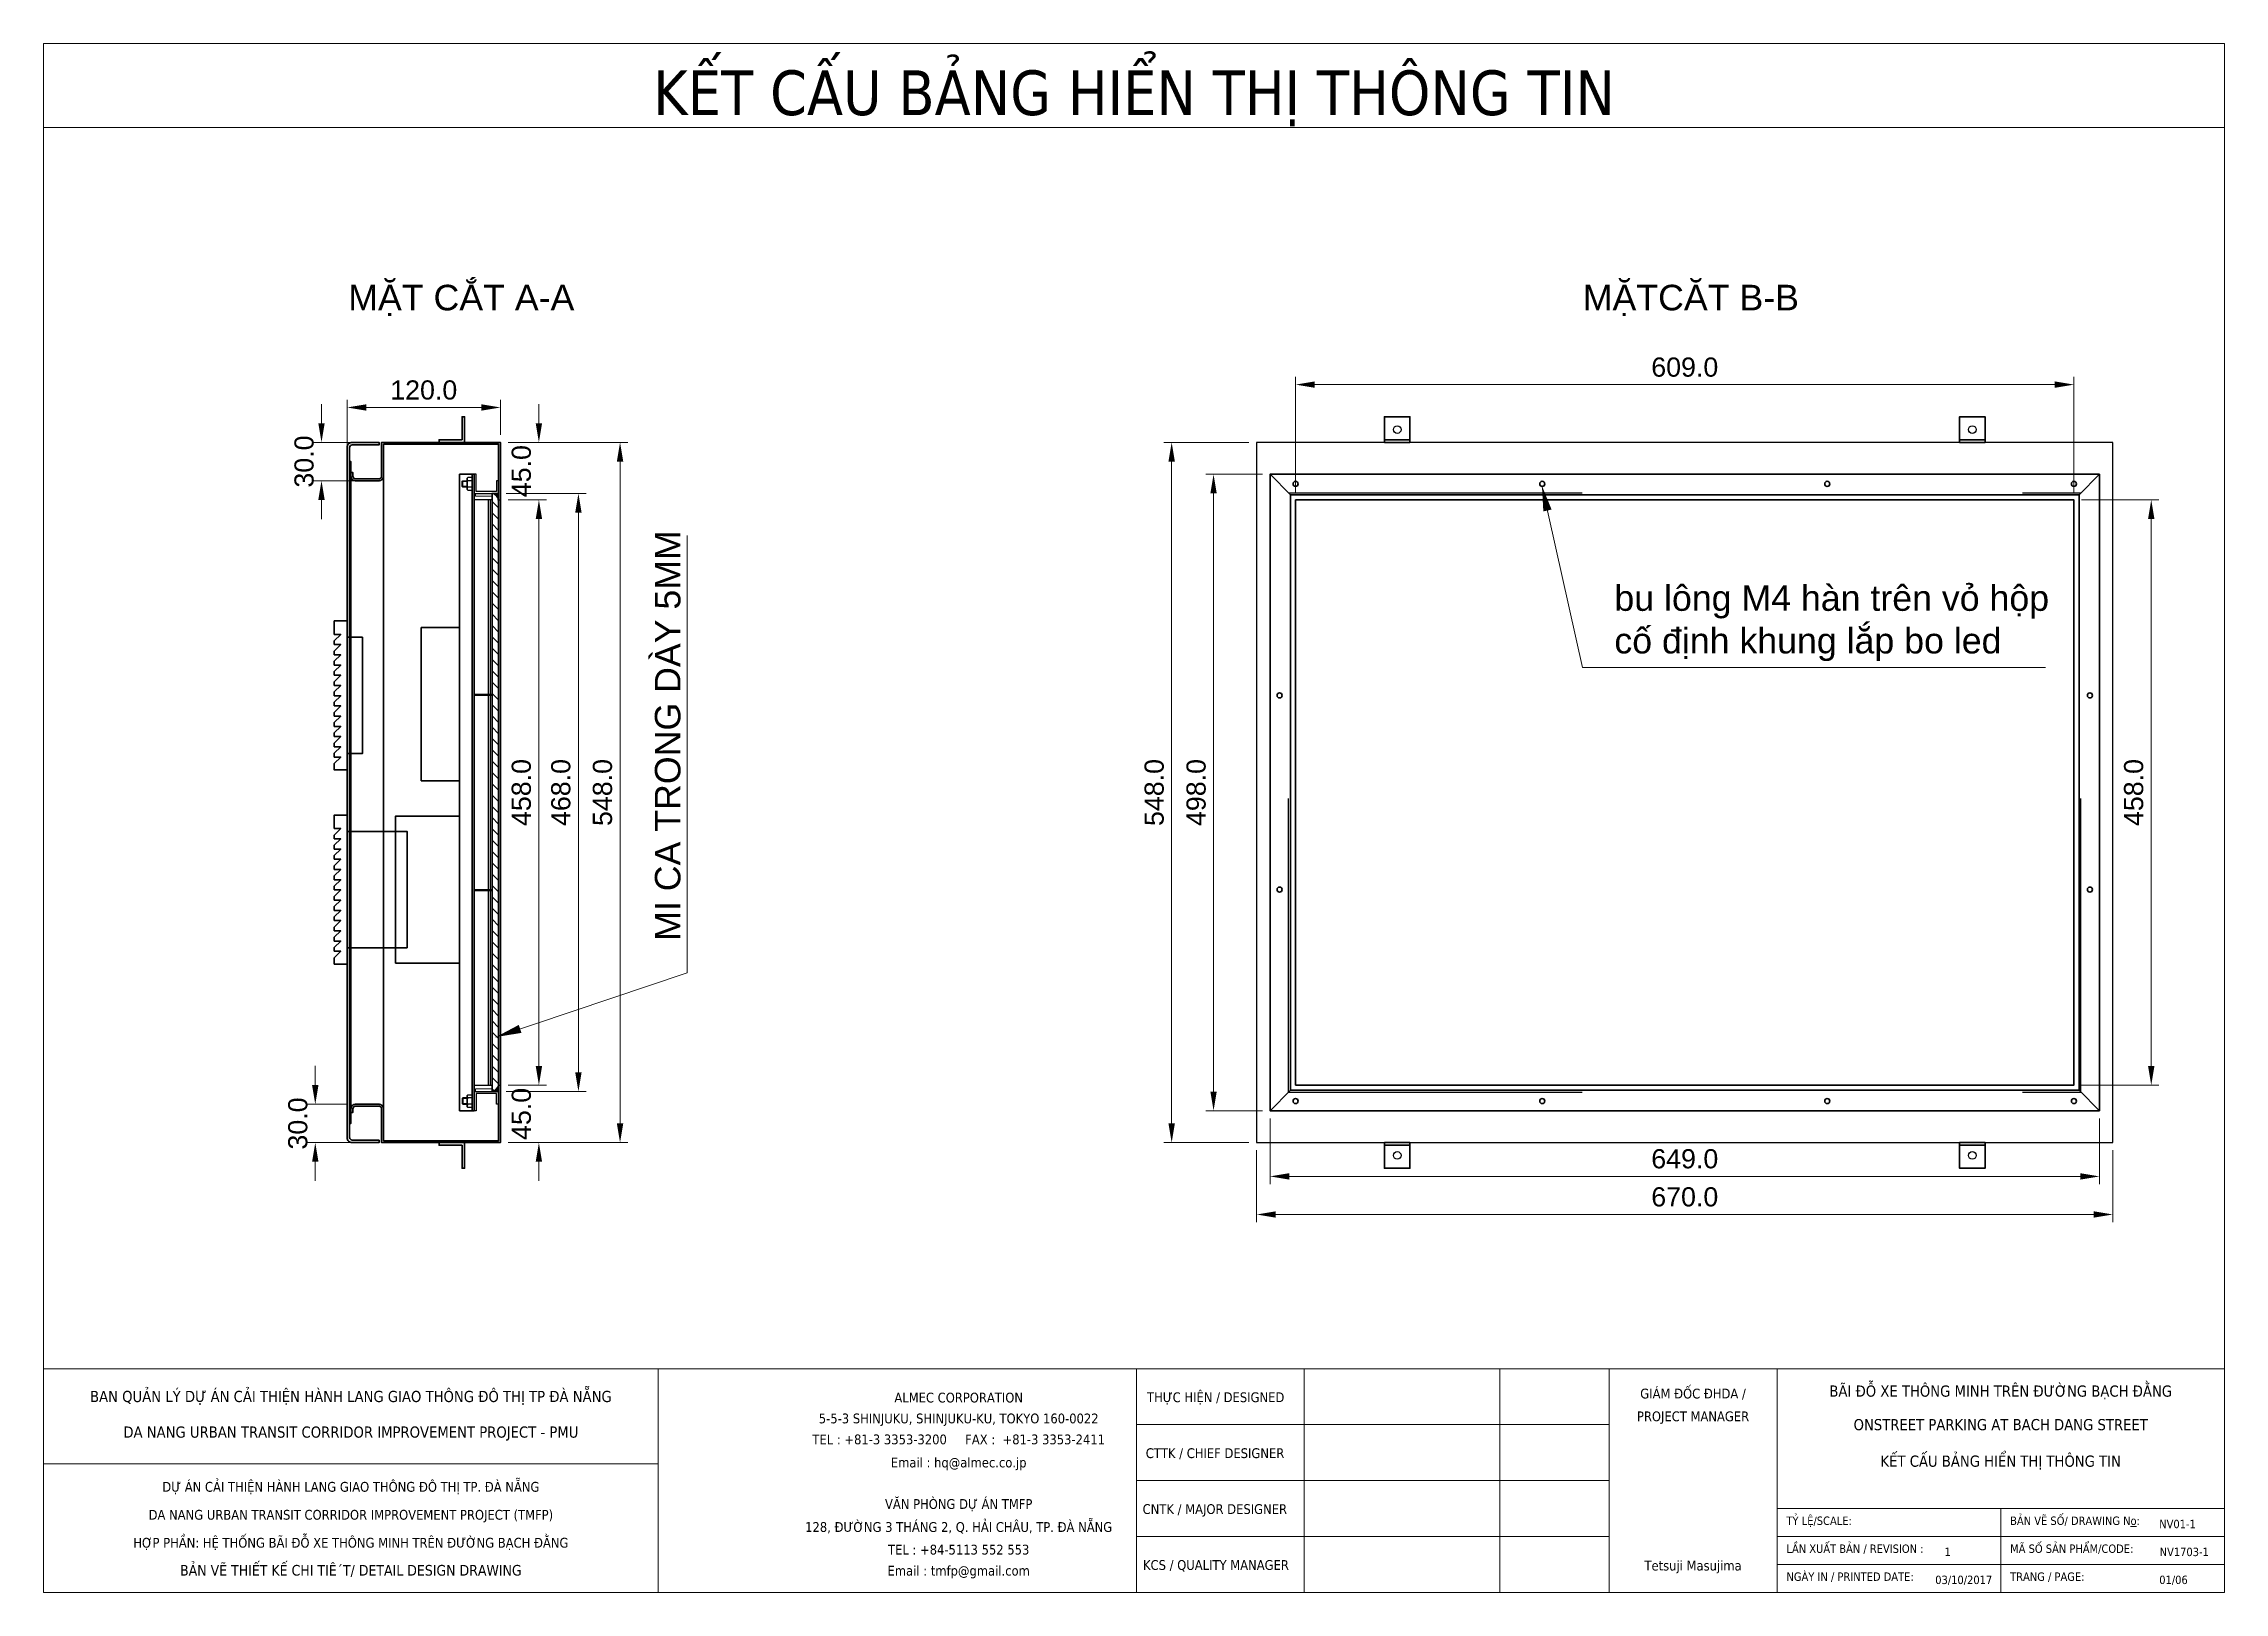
# Paper-space layout 'Mat cat' of a CAD drawing. Header units: inches, sheet in millimetres. Extents: x 509 to 899, y 50 to 327.
# The model-space entities are those that its viewports show. They can reach past a viewport. Long polylines and large blocks are cut down to what shows.
import ezdxf
from ezdxf.enums import TextEntityAlignment as Align

# ---------------------------------------------------------------- set-up
doc = ezdxf.new("R2010")
doc.units = ezdxf.units.IN
doc.header["$MEASUREMENT"] = 0
doc.header["$PDMODE"] = 35
doc.header["$PDSIZE"] = -3
doc.linetypes.add('ACAD_ISO03W100', pattern=[30, 12, -18])
doc.linetypes.add('HIDDEN', pattern=[0.375, 0.25, -0.125])
for name, color, linetype in [('0 @ 1', 7, 'Continuous'), ('C-Pro-Netdut', 5, 'HIDDEN'), ('cutout', 2, 'Continuous'), ('LED', 1, 'Continuous')]:
    doc.layers.add(name, color=color, linetype=linetype)
for name, color, linetype, lineweight in [('khung ten', 7, 'Continuous', 15), ('khung ten @ 1', 7, 'Continuous', 15), ('Nep V', 1, 'Continuous', 35), ('tbi', 7, 'Continuous', 20), ('Thanh chiu luc', 5, 'Continuous', 25)]:
    doc.layers.add(name, color=color, linetype=linetype, lineweight=lineweight)
doc.styles.add('Annotative', font='tahoma.ttf')
doc.styles.add('ARIAL', font='arial.ttf', dxfattribs={"height": 10})
doc.styles.add('Arial1', font='arial.ttf', dxfattribs={"height": 6})
doc.styles.add('Arial3', font='arial.ttf', dxfattribs={"height": 15})
doc.dimstyles.new('bom', dxfattribs={"dimtxt": 10, "dimasz": 8, "dimexe": 5, "dimexo": 5, "dimgap": 5, "dimtad": 1, "dimdec": 1, "dimzin": 0, "dimdsep": 46, "dimtxsty": 'ARIAL', "dimcen": 0.09, "dimclrd": 8, "dimclre": 9, "dimclrt": 5, "dimadec": 0, "dimazin": 0, "dimtfac": 1, "dimtdec": 1, "dimtix": 1, "dimtofl": 0, "dimtmove": 0, "dimatfit": 3, "dimfxl": 1, "dimtolj": 1, "dimtzin": 0, "dimlwd": 0, "dimlwe": 0, "dimarcsym": 0})
doc.dimstyles.new('Copy(5) of bom TL3-1', dxfattribs={"dimtxt": 15, "dimasz": 15, "dimexe": 6, "dimexo": 6, "dimgap": 6, "dimtad": 1, "dimdec": 1, "dimlfac": 0.333333, "dimzin": 0, "dimdsep": 46, "dimtxsty": 'Arial3', "dimcen": 0.09, "dimclrd": 8, "dimclre": 9, "dimclrt": 5, "dimadec": 0, "dimazin": 0, "dimtfac": 1, "dimtdec": 1, "dimtix": 1, "dimtofl": 0, "dimtmove": 0, "dimatfit": 3, "dimfxl": 1, "dimtolj": 1, "dimtzin": 0, "dimlwd": 0, "dimlwe": 0, "dimarcsym": 0})

# ---------------------------------------------------------------- blocks, each defined once
blk = doc.blocks.new('KHUNG A3')
blk.add_lwpolyline([(0, 0), (0, 277), (390, 277), (390, 0)], close=True)
at = {"layer": 'khung ten'}
for p, q in [((0, 40), (390, 40)), ((109.9, 40), (109.9, 0)), ((195.44, 40), (195.44, 0)), ((225.44, 40), (225.44, 0)), ((260.45, 40), (260.45, 0)), ((279.96, 40), (279.96, 0)), ((310, 40), (310, 0)), ((195.44, 30), (279.96, 30)), ((109.9, 23), (0, 23)), ((195.44, 20), (279.96, 20)), ((310, 15), (390, 15)), ((350, 15), (350, 0)), ((195.44, 10), (279.96, 10)), ((310, 10), (390, 10)), ((310, 5), (390, 5))]:
    blk.add_line(p, q, dxfattribs=at)
at = {"style": 'Annotative'}
for tag, height, p in [('TRUONGDOAN_ENG', 1.75, (294.98, 30.61)), ('QL_DU_AN', 2, (54.95, 27.67)), ('TEL_FAX', 1.75, (163.64, 26.48)), ('VAN_PHONGDA', 1.75, (163.64, 14.94))]:
    blk.add_attdef(tag, text='', height=height, dxfattribs=at).set_placement(p, align=Align.CENTER)
at = {"layer": 'khung ten', "attachment_point": 1, "style": 'Annotative'}
for s, insert, char_height, width in [('\\pi1.8962;THỰC HIỆN / DESIGNED', (195.44, 35.77), 1.75, 30), ('\\pi1.6681;CTTK / CHIEF DESIGNER', (195.44, 25.77), 1.75, 30), ('\\pi1.1064;CNTK / MAJOR DESIGNER ', (195.44, 15.77), 1.75, 30), ('{\\H0.75x;   TỶ LỆ/SCALE:  }', (310, 13.56), 2, 40), ('{\\H0.75x;   BẢN VẼ SỐ/ DRAWING N\\Lo\\l: }', (350, 13.56), 2, 40), ('{\\H0.75x;   LẦN XUẤT BẢN / REVISION : } ', (310, 8.56), 2, 40), ('{\\H0.75x;   MÃ SỐ SẢN PHẨM/CODE:} ', (350, 8.56), 2, 40), ('\\pi1.1745;KCS / QUALITY MANAGER ', (195.44, 5.77), 1.75, 30), ('{\\H0.75x;   NGÀY IN / PRINTED DATE:   }  ', (310, 3.56), 2, 40), ('{\\H0.75x;   TRANG / PAGE:   }  ', (350, 3.56), 2, 40)]:
    blk.add_mtext(s, dxfattribs=dict(at, insert=insert, char_height=char_height, width=width))
at = {"layer": 'khung ten', "style": 'Annotative'}
for tag, height, p in [('TIEUDE_VIET', 8, (195, 264.21)), ('TIEUDE_ENG', 8, (195, 250.46)), ('CHU_DAU_TU', 2, (54.95, 34.04)), ('CONGTY', 1.75, (163.64, 33.97)), ('TRUONG_DOAN', 1.75, (294.98, 34.68)), ('TEN_CTRINH', 2, (350, 35)), ('DIACHI1', 1.75, (163.64, 30.24)), ('NAME_CTR', 2, (350, 29)), ('EMAIL', 1.75, (163.64, 22.35)), ('TEN_BV', 2, (350, 22.47)), ('DU_AN', 1.75, (54.95, 18)), ('NAME_DWG', 2, (350, 17.56)), ('HOP_PHAN', 1.75, (54.95, 13)), ('DIA_CHIVP', 1.75, (163.64, 10.82)), ('PHAN', 1.75, (54.95, 8)), ('TELVP', 1.75, (163.64, 6.77)), ('BUOC', 1.9, (54.95, 3)), ('EMAILVP', 1.75, (163.64, 3)), ('TEN_TR_DOAN', 1.75, (294.98, 3.91))]:
    blk.add_attdef(tag, text='', height=height, dxfattribs=at).set_placement(p, align=Align.CENTER)
for tag, p, height in [('TH', (227.07, 33.41), 1.75), ('CTTK', (227.07, 23.95), 1.75), ('CNTK', (227.07, 13.94), 1.75), ('SCALE', (325.87, 11.5), 1.5), ('BV_SO', (378.34, 11.49), 1.5), ('LAN', (339.94, 6.5), 1.5), ('CODE', (378.42, 6.49), 1.5), ('KCS', (227.07, 3.94), 1.75), ('DATE', (338.29, 1.49), 1.5), ('PAGE', (378.35, 1.49), 1.5)]:
    blk.add_attdef(tag, p, '', height=height, dxfattribs=at)
blk = doc.blocks.new('*U471')
at = {"layer": 'khung ten'}
ref = blk.add_blockref('KHUNG A3', (509.27, 50.4), dxfattribs=at)
ref.add_attrib('TRUONGDOAN_ENG', 'PROJECT MANAGER', dxfattribs={"layer": '0 @ 1', "height": 1.75, "style": 'Annotative'}).set_placement((804.25, 81.01), align=Align.CENTER)
ref.add_attrib('VAN_PHONGDA', 'VĂN PHÒNG DỰ ÁN TMFP', dxfattribs={"layer": '0 @ 1', "height": 1.75, "style": 'Annotative'}).set_placement((672.92, 65.33), align=Align.CENTER)
ref.add_attrib('TEL_FAX', 'TEL : +81-3 3353-3200     FAX :  +81-3 3353-2411', dxfattribs={"layer": '0 @ 1', "height": 1.75, "style": 'Annotative'}).set_placement((672.92, 76.88), align=Align.CENTER)
ref.add_attrib('CHU_DAU_TU', 'BAN QUẢN LÝ DỰ ÁN CẢI THIỆN HÀNH LANG GIAO THÔNG ĐÔ THỊ TP ĐÀ NẴNG', dxfattribs={"height": 2, "style": 'Annotative'}).set_placement((564.22, 84.44), align=Align.CENTER)
ref.add_attrib('DU_AN', 'DỰ ÁN CẢI THIỆN HÀNH LANG GIAO THÔNG ĐÔ THỊ TP. ĐÀ NẴNG', dxfattribs={"height": 1.75, "style": 'Annotative'}).set_placement((564.22, 68.4), align=Align.CENTER)
ref.add_attrib('HOP_PHAN', 'DA NANG URBAN TRANSIT CORRIDOR IMPROVEMENT PROJECT (TMFP)', dxfattribs={"height": 1.75, "style": 'Annotative'}).set_placement((564.22, 63.4), align=Align.CENTER)
ref.add_attrib('PHAN', 'HỢP PHẦN: HỆ THỐNG BÃI ĐỖ XE THÔNG MINH TRÊN ĐƯỜNG BẠCH ĐẰNG', dxfattribs={"height": 1.75, "style": 'Annotative'}).set_placement((564.22, 58.4), align=Align.CENTER)
ref.add_attrib('BUOC', 'BẢN VẼ THIẾT KẾ CHI TIÊ´T/ DETAIL DESIGN DRAWING', dxfattribs={"height": 1.9, "style": 'Annotative'}).set_placement((564.22, 53.4), align=Align.CENTER)
ref.add_attrib('CONGTY', 'ALMEC CORPORATION', dxfattribs={"height": 1.75, "style": 'Annotative'}).set_placement((672.92, 84.36), align=Align.CENTER)
ref.add_attrib('DIACHI1', '5-5-3 SHINJUKU, SHINJUKU-KU, TOKYO 160-0022', dxfattribs={"height": 1.75, "style": 'Annotative'}).set_placement((672.92, 80.63), align=Align.CENTER)
ref.add_attrib('EMAIL', 'Email : hq@almec.co.jp', dxfattribs={"height": 1.75, "style": 'Annotative'}).set_placement((672.92, 72.75), align=Align.CENTER)
ref.add_attrib('EMAILVP', 'Email : tmfp@gmail.com', dxfattribs={"height": 1.75, "style": 'Annotative'}).set_placement((672.92, 53.4), align=Align.CENTER)
ref.add_attrib('TRUONG_DOAN', 'GIÁM ĐỐC ĐHDA /', dxfattribs={"height": 1.75, "style": 'Annotative'}).set_placement((804.25, 85.08), align=Align.CENTER)
ref.add_attrib('TEN_TR_DOAN', 'Tetsuji Masujima', dxfattribs={"height": 1.75, "style": 'Annotative'}).set_placement((804.25, 54.31), align=Align.CENTER)
ref.add_attrib('TEN_BV', 'KẾT CẤU BẢNG HIỂN THỊ THÔNG TIN', dxfattribs={"height": 2, "style": 'Annotative'}).set_placement((859.27, 72.87), align=Align.CENTER)
ref.add_attrib('TEN_CTRINH', 'BÃI ĐỖ XE THÔNG MINH TRÊN ĐƯỜNG BẠCH ĐẰNG', dxfattribs={"height": 2, "style": 'Annotative'}).set_placement((859.27, 85.4), align=Align.CENTER)
ref.add_attrib('NAME_CTR', 'ONSTREET PARKING AT BACH DANG STREET', dxfattribs={"height": 2, "style": 'Annotative'}).set_placement((859.27, 79.4), align=Align.CENTER)
ref.add_attrib('LAN', '1', (849.21, 56.89), dxfattribs={"height": 1.5, "style": 'Annotative'})
ref.add_attrib('DATE', '03/10/2017', (847.56, 51.89), dxfattribs={"height": 1.5, "style": 'Annotative'})
ref.add_attrib('BV_SO', 'NV01-1', (887.62, 61.88), dxfattribs={"height": 1.5, "style": 'Annotative'})
ref.add_attrib('CODE', 'NV1703-1', (887.7, 56.89), dxfattribs={"height": 1.5, "style": 'Annotative'})
ref.add_attrib('PAGE', '01/06', (887.62, 51.89), dxfattribs={"height": 1.5, "style": 'Annotative'})
ref.add_attrib('QL_DU_AN', 'DA NANG URBAN TRANSIT CORRIDOR IMPROVEMENT PROJECT - PMU', dxfattribs={"layer": '0', "height": 2, "style": 'Annotative'}).set_placement((564.22, 78.07), align=Align.CENTER)
ref.add_attrib('DIA_CHIVP', '128, ĐƯỜNG 3 THÁNG 2, Q. HẢI CHÂU, TP. ĐÀ NẴNG', dxfattribs={"layer": 'khung ten @ 1', "height": 1.75, "style": 'Annotative'}).set_placement((672.92, 61.21), align=Align.CENTER)
ref.add_attrib('TELVP', 'TEL : +84-5113 552 553', dxfattribs={"layer": 'khung ten @ 1', "height": 1.75, "style": 'Annotative'}).set_placement((672.92, 57.17), align=Align.CENTER)
ref.add_attrib('TIEUDE_VIET', 'KẾT CẤU BẢNG HIỂN THỊ THÔNG TIN', dxfattribs={"layer": 'khung ten @ 1', "height": 8, "style": 'Annotative'}).set_placement((704.27, 314.61), align=Align.CENTER)
blk = doc.blocks.new('*D404')
at = {"layer": 'Defpoints', "color": 0, "linetype": 'Continuous'}
for p in [(52008.2, 788116.2), (52008.2, 788071.2), (52038.3, 788071.2)]:
    blk.add_point(p, dxfattribs=at)
at = {"layer": 'Nep V', "color": 8, "linetype": 'Continuous', "lineweight": 0}
for p, q in [((52038.3, 788131.2), (52038.3, 788146.2)), ((52038.3, 788056.2), (52038.3, 788041.2))]:
    blk.add_line(p, q, dxfattribs=at)
at = {"layer": 'Nep V', "color": 9, "linetype": 'Continuous', "lineweight": 0}
for p, q in [((52014.2, 788116.2), (52044.3, 788116.2)), ((52014.2, 788071.2), (52044.3, 788071.2))]:
    blk.add_line(p, q, dxfattribs=at)
at = {"layer": 'Nep V', "color": 8, "linetype": 'Continuous'}
for points in [[(52035.8, 788131.2), (52040.8, 788131.2), (52038.3, 788116.2)], [(52035.8, 788056.2), (52040.8, 788056.2), (52038.3, 788071.2)]]:
    blk.add_solid(points, dxfattribs=at)
at = {"layer": 'Nep V', "color": 5, "linetype": 'Continuous', "insert": (52024.6, 788093.7), "char_height": 15, "attachment_point": 5, "rotation": 90, "style": 'Arial3'}
blk.add_mtext('\\A1;45.0', dxfattribs=at)
blk = doc.blocks.new('*D405')
at = {"layer": 'Defpoints', "color": 0, "linetype": 'Continuous'}
for p in [(52008.2, 788619.2), (52038.3, 788619.2), (52008.2, 788574.2)]:
    blk.add_point(p, dxfattribs=at)
at = {"layer": 'Nep V', "color": 8, "linetype": 'Continuous', "lineweight": 0}
for p, q in [((52038.3, 788634.2), (52038.3, 788649.2)), ((52038.3, 788559.2), (52038.3, 788544.2))]:
    blk.add_line(p, q, dxfattribs=at)
at = {"layer": 'Nep V', "color": 9, "linetype": 'Continuous', "lineweight": 0}
for p, q in [((52014.2, 788619.2), (52044.3, 788619.2)), ((52014.2, 788574.2), (52044.3, 788574.2))]:
    blk.add_line(p, q, dxfattribs=at)
at = {"layer": 'Nep V', "color": 8, "linetype": 'Continuous'}
for points in [[(52035.8, 788634.2), (52040.8, 788634.2), (52038.3, 788619.2)], [(52035.8, 788559.2), (52040.8, 788559.2), (52038.3, 788574.2)]]:
    blk.add_solid(points, dxfattribs=at)
at = {"layer": 'Nep V', "color": 5, "linetype": 'Continuous', "insert": (52024.6, 788596.7), "char_height": 15, "attachment_point": 5, "rotation": 90, "style": 'Arial3'}
blk.add_mtext('\\A1;45.0', dxfattribs=at)
blk = doc.blocks.new('*D406')
at = {"layer": 'Defpoints', "color": 0, "linetype": 'Continuous'}
for p in [(52008.2, 788574.2), (52038.3, 788574.2), (52008.2, 788116.2)]:
    blk.add_point(p, dxfattribs=at)
at = {"layer": 'Nep V', "color": 9, "linetype": 'Continuous', "lineweight": 0}
for p, q in [((52014.2, 788574.2), (52044.3, 788574.2)), ((52014.2, 788116.2), (52044.3, 788116.2))]:
    blk.add_line(p, q, dxfattribs=at)
at = {"layer": 'Nep V', "color": 8, "linetype": 'Continuous', "lineweight": 0}
blk.add_line((52038.3, 788131.2), (52038.3, 788559.2), dxfattribs=at)
at = {"layer": 'Nep V', "color": 8, "linetype": 'Continuous'}
for points in [[(52035.8, 788559.2), (52040.8, 788559.2), (52038.3, 788574.2)], [(52035.8, 788131.2), (52040.8, 788131.2), (52038.3, 788116.2)]]:
    blk.add_solid(points, dxfattribs=at)
at = {"layer": 'Nep V', "color": 5, "linetype": 'Continuous', "insert": (52024.6, 788345.2), "char_height": 15, "attachment_point": 5, "rotation": 90, "style": 'Arial3'}
blk.add_mtext('\\A1;458.0', dxfattribs=at)
blk = doc.blocks.new('*D403')
at = {"layer": 'Defpoints', "color": 0, "linetype": 'Continuous'}
for p in [(52008.2, 788646.5), (52008.2, 788619.2), (51888.2, 788595.7)]:
    blk.add_point(p, dxfattribs=at)
at = {"layer": 'Nep V', "color": 9, "linetype": 'Continuous', "lineweight": 0}
for p, q in [((51888.2, 788601.7), (51888.2, 788652.5)), ((52008.2, 788625.2), (52008.2, 788652.5))]:
    blk.add_line(p, q, dxfattribs=at)
at = {"layer": 'Nep V', "color": 8, "linetype": 'Continuous', "lineweight": 0}
blk.add_line((51903.2, 788646.5), (51993.2, 788646.5), dxfattribs=at)
at = {"layer": 'Nep V', "color": 8, "linetype": 'Continuous'}
for points in [[(51903.2, 788649), (51903.2, 788644), (51888.2, 788646.5)], [(51993.2, 788649), (51993.2, 788644), (52008.2, 788646.5)]]:
    blk.add_solid(points, dxfattribs=at)
at = {"layer": 'Nep V', "color": 5, "linetype": 'Continuous', "insert": (51948.2, 788660.1), "char_height": 15, "attachment_point": 5, "style": 'Arial3'}
blk.add_mtext('\\A1;120.0', dxfattribs=at)
blk = doc.blocks.new('led P3.75 s')
at = {"layer": 'LED', "color": 1, "linetype": 'Continuous'}
for p, q in [((11, 152), (11, 0)), ((12.5, 152), (12.5, 0))]:
    blk.add_line(p, q, dxfattribs=at)
blk.add_lwpolyline([(0, 0), (14, 0), (14, 152), (0, 152)], close=True, dxfattribs=at)
blk = doc.blocks.new('*D407')
at = {"layer": 'Defpoints', "color": 0, "linetype": 'Continuous'}
for p in [(52008.2, 788619.2), (52008.2, 788071.2), (52101.8, 788071.2)]:
    blk.add_point(p, dxfattribs=at)
at = {"layer": 'Nep V', "color": 9, "linetype": 'Continuous', "lineweight": 0}
for p, q in [((52014.2, 788619.2), (52107.8, 788619.2)), ((52014.2, 788071.2), (52107.8, 788071.2))]:
    blk.add_line(p, q, dxfattribs=at)
at = {"layer": 'Nep V', "color": 8, "linetype": 'Continuous', "lineweight": 0}
blk.add_line((52101.8, 788604.2), (52101.8, 788086.2), dxfattribs=at)
at = {"layer": 'Nep V', "color": 8, "linetype": 'Continuous'}
for points in [[(52099.3, 788604.2), (52104.3, 788604.2), (52101.8, 788619.2)], [(52099.3, 788086.2), (52104.3, 788086.2), (52101.8, 788071.2)]]:
    blk.add_solid(points, dxfattribs=at)
at = {"layer": 'Nep V', "color": 5, "linetype": 'Continuous', "insert": (52088.1, 788345.2), "char_height": 15, "attachment_point": 5, "rotation": 90, "style": 'Arial3'}
blk.add_mtext('\\A1;548.0', dxfattribs=at)
blk = doc.blocks.new('*D420')
at = {"layer": 'Defpoints', "color": 0, "linetype": 'Continuous'}
for p in [(51915.2, 788619.2), (51868.2, 788589.2), (51913.2, 788589.2)]:
    blk.add_point(p, dxfattribs=at)
at = {"layer": 'Nep V', "color": 8, "linetype": 'Continuous', "lineweight": 0}
for p, q in [((51868.2, 788634.2), (51868.2, 788649.2)), ((51868.2, 788574.2), (51868.2, 788559.2))]:
    blk.add_line(p, q, dxfattribs=at)
at = {"layer": 'Nep V', "color": 9, "linetype": 'Continuous', "lineweight": 0}
for p, q in [((51909.2, 788619.2), (51862.2, 788619.2)), ((51907.2, 788589.2), (51862.2, 788589.2))]:
    blk.add_line(p, q, dxfattribs=at)
at = {"layer": 'Nep V', "color": 8, "linetype": 'Continuous'}
for points in [[(51865.7, 788634.2), (51870.7, 788634.2), (51868.2, 788619.2)], [(51865.7, 788574.2), (51870.7, 788574.2), (51868.2, 788589.2)]]:
    blk.add_solid(points, dxfattribs=at)
at = {"layer": 'Nep V', "color": 5, "linetype": 'Continuous', "insert": (51854.6, 788604.2), "char_height": 15, "attachment_point": 5, "rotation": 90, "style": 'Arial3'}
blk.add_mtext('\\A1;30.0', dxfattribs=at)
blk = doc.blocks.new('*D421')
at = {"layer": 'Defpoints', "color": 0, "linetype": 'Continuous'}
for p in [(51863.3, 788101.2), (51894.7, 788101.2), (51913.2, 788071.2)]:
    blk.add_point(p, dxfattribs=at)
at = {"layer": 'Nep V', "color": 8, "linetype": 'Continuous', "lineweight": 0}
for p, q in [((51863.3, 788116.2), (51863.3, 788131.2)), ((51863.3, 788056.2), (51863.3, 788041.2))]:
    blk.add_line(p, q, dxfattribs=at)
at = {"layer": 'Nep V', "color": 9, "linetype": 'Continuous', "lineweight": 0}
for p, q in [((51888.7, 788101.2), (51857.3, 788101.2)), ((51907.2, 788071.2), (51857.3, 788071.2))]:
    blk.add_line(p, q, dxfattribs=at)
at = {"layer": 'Nep V', "color": 8, "linetype": 'Continuous'}
for points in [[(51860.8, 788116.2), (51865.8, 788116.2), (51863.3, 788101.2)], [(51860.8, 788056.2), (51865.8, 788056.2), (51863.3, 788071.2)]]:
    blk.add_solid(points, dxfattribs=at)
at = {"layer": 'Nep V', "color": 5, "linetype": 'Continuous', "insert": (51849.7, 788086.2), "char_height": 15, "attachment_point": 5, "rotation": 90, "style": 'Arial3'}
blk.add_mtext('\\A1;30.0', dxfattribs=at)
blk = doc.blocks.new('*D422')
at = {"layer": 'Defpoints', "color": 0, "linetype": 'Continuous'}
for p in [(52599.9, 788071.2), (53269.9, 788071.2), (52599.9, 788015)]:
    blk.add_point(p, dxfattribs=at)
at = {"layer": 'Nep V', "color": 9, "linetype": 'Continuous', "lineweight": 0}
for p, q in [((52599.9, 788065.2), (52599.9, 788009)), ((53269.9, 788065.2), (53269.9, 788009))]:
    blk.add_line(p, q, dxfattribs=at)
at = {"layer": 'Nep V', "color": 8, "linetype": 'Continuous', "lineweight": 0}
blk.add_line((53254.9, 788015), (52614.9, 788015), dxfattribs=at)
at = {"layer": 'Nep V', "color": 8, "linetype": 'Continuous'}
for points in [[(52614.9, 788017.5), (52614.9, 788012.5), (52599.9, 788015)], [(53254.9, 788017.5), (53254.9, 788012.5), (53269.9, 788015)]]:
    blk.add_solid(points, dxfattribs=at)
at = {"layer": 'Nep V', "color": 5, "linetype": 'Continuous', "insert": (52934.9, 788028.7), "char_height": 15, "attachment_point": 5, "style": 'Arial3'}
blk.add_mtext('\\A1;670.0', dxfattribs=at)
blk = doc.blocks.new('*D423')
at = {"layer": 'Defpoints', "color": 0, "linetype": 'Continuous'}
for p in [(52610.4, 788594.2), (52566.2, 788096.2), (52610.4, 788096.2)]:
    blk.add_point(p, dxfattribs=at)
at = {"layer": 'Nep V', "color": 9, "linetype": 'Continuous', "lineweight": 0}
for p, q in [((52604.4, 788594.2), (52560.2, 788594.2)), ((52604.4, 788096.2), (52560.2, 788096.2))]:
    blk.add_line(p, q, dxfattribs=at)
at = {"layer": 'Nep V', "color": 8, "linetype": 'Continuous', "lineweight": 0}
blk.add_line((52566.2, 788579.2), (52566.2, 788111.2), dxfattribs=at)
at = {"layer": 'Nep V', "color": 8, "linetype": 'Continuous'}
for points in [[(52563.7, 788579.2), (52568.7, 788579.2), (52566.2, 788594.2)], [(52563.7, 788111.2), (52568.7, 788111.2), (52566.2, 788096.2)]]:
    blk.add_solid(points, dxfattribs=at)
at = {"layer": 'Nep V', "color": 5, "linetype": 'Continuous', "insert": (52552.6, 788345.2), "char_height": 15, "attachment_point": 5, "rotation": 90, "style": 'Arial3'}
blk.add_mtext('\\A1;498.0', dxfattribs=at)
blk = doc.blocks.new('*D424')
at = {"layer": 'Defpoints', "color": 0, "linetype": 'Continuous'}
for p in [(52533.4, 788619.2), (52599.9, 788619.2), (52599.9, 788071.2)]:
    blk.add_point(p, dxfattribs=at)
at = {"layer": 'Nep V', "color": 9, "linetype": 'Continuous', "lineweight": 0}
for p, q in [((52593.9, 788619.2), (52527.4, 788619.2)), ((52593.9, 788071.2), (52527.4, 788071.2))]:
    blk.add_line(p, q, dxfattribs=at)
at = {"layer": 'Nep V', "color": 8, "linetype": 'Continuous', "lineweight": 0}
blk.add_line((52533.4, 788086.2), (52533.4, 788604.2), dxfattribs=at)
at = {"layer": 'Nep V', "color": 8, "linetype": 'Continuous'}
for points in [[(52530.9, 788604.2), (52535.9, 788604.2), (52533.4, 788619.2)], [(52530.9, 788086.2), (52535.9, 788086.2), (52533.4, 788071.2)]]:
    blk.add_solid(points, dxfattribs=at)
at = {"layer": 'Nep V', "color": 5, "linetype": 'Continuous', "insert": (52519.8, 788345.2), "char_height": 15, "attachment_point": 5, "rotation": 90, "style": 'Arial3'}
blk.add_mtext('\\A1;548.0', dxfattribs=at)
blk = doc.blocks.new('*D426')
at = {"layer": 'Defpoints', "color": 0, "linetype": 'Continuous'}
for p in [(53239.4, 788664.4), (52630.4, 788574.2), (53239.4, 788574.2)]:
    blk.add_point(p, dxfattribs=at)
at = {"layer": 'Nep V', "color": 9, "linetype": 'Continuous', "lineweight": 0}
for p, q in [((52630.4, 788580.2), (52630.4, 788670.4)), ((53239.4, 788580.2), (53239.4, 788670.4))]:
    blk.add_line(p, q, dxfattribs=at)
at = {"layer": 'Nep V', "color": 8, "linetype": 'Continuous', "lineweight": 0}
blk.add_line((52645.4, 788664.4), (53224.4, 788664.4), dxfattribs=at)
at = {"layer": 'Nep V', "color": 8, "linetype": 'Continuous'}
for points in [[(52645.4, 788666.9), (52645.4, 788661.9), (52630.4, 788664.4)], [(53224.4, 788666.9), (53224.4, 788661.9), (53239.4, 788664.4)]]:
    blk.add_solid(points, dxfattribs=at)
at = {"layer": 'Nep V', "color": 5, "linetype": 'Continuous', "insert": (52934.9, 788678), "char_height": 15, "attachment_point": 5, "style": 'Arial3'}
blk.add_mtext('\\A1;609.0', dxfattribs=at)
blk = doc.blocks.new('*D439')
at = {"layer": 'Defpoints', "color": 0, "linetype": 'Continuous'}
for p in [(52610.4, 788096.2), (53259.4, 788096.2), (53259.4, 788044.8)]:
    blk.add_point(p, dxfattribs=at)
at = {"layer": 'Nep V', "color": 9, "linetype": 'Continuous', "lineweight": 0}
for p, q in [((52610.4, 788090.2), (52610.4, 788038.8)), ((53259.4, 788090.2), (53259.4, 788038.8))]:
    blk.add_line(p, q, dxfattribs=at)
at = {"layer": 'Nep V', "color": 8, "linetype": 'Continuous', "lineweight": 0}
blk.add_line((52625.4, 788044.8), (53244.4, 788044.8), dxfattribs=at)
at = {"layer": 'Nep V', "color": 8, "linetype": 'Continuous'}
for points in [[(52625.4, 788047.3), (52625.4, 788042.3), (52610.4, 788044.8)], [(53244.4, 788047.3), (53244.4, 788042.3), (53259.4, 788044.8)]]:
    blk.add_solid(points, dxfattribs=at)
at = {"layer": 'Nep V', "color": 5, "linetype": 'Continuous', "insert": (52934.9, 788058.5), "char_height": 15, "attachment_point": 5, "style": 'Arial3'}
blk.add_mtext('\\A1;649.0', dxfattribs=at)
blk = doc.blocks.new('*D452')
at = {"layer": 'Defpoints', "color": 0, "linetype": 'Continuous'}
for p in [(53239.4, 788574.2), (53239.4, 788116.2), (53299.9, 788116.2)]:
    blk.add_point(p, dxfattribs=at)
at = {"layer": 'Nep V', "color": 9, "linetype": 'Continuous', "lineweight": 0}
for p, q in [((53245.4, 788574.2), (53305.9, 788574.2)), ((53245.4, 788116.2), (53305.9, 788116.2))]:
    blk.add_line(p, q, dxfattribs=at)
at = {"layer": 'Nep V', "color": 8, "linetype": 'Continuous', "lineweight": 0}
blk.add_line((53299.9, 788559.2), (53299.9, 788131.2), dxfattribs=at)
at = {"layer": 'Nep V', "color": 8, "linetype": 'Continuous'}
for points in [[(53297.4, 788559.2), (53302.4, 788559.2), (53299.9, 788574.2)], [(53297.4, 788131.2), (53302.4, 788131.2), (53299.9, 788116.2)]]:
    blk.add_solid(points, dxfattribs=at)
at = {"layer": 'Nep V', "color": 5, "linetype": 'Continuous', "insert": (53286.2, 788345.2), "char_height": 15, "attachment_point": 5, "rotation": 90, "style": 'Arial3'}
blk.add_mtext('\\A1;458.0', dxfattribs=at)
blk = doc.blocks.new('*D457')
at = {"layer": 'Defpoints', "color": 0, "linetype": 'Continuous'}
for p in [(52006.7, 788579.2), (52006.7, 788111.2), (52069.2, 788111.2)]:
    blk.add_point(p, dxfattribs=at)
at = {"layer": 'Nep V', "color": 9, "linetype": 'Continuous', "lineweight": 0}
for p, q in [((52012.7, 788579.2), (52075.2, 788579.2)), ((52012.7, 788111.2), (52075.2, 788111.2))]:
    blk.add_line(p, q, dxfattribs=at)
at = {"layer": 'Nep V', "color": 8, "linetype": 'Continuous', "lineweight": 0}
blk.add_line((52069.2, 788564.2), (52069.2, 788126.2), dxfattribs=at)
at = {"layer": 'Nep V', "color": 8, "linetype": 'Continuous'}
for points in [[(52066.7, 788564.2), (52071.7, 788564.2), (52069.2, 788579.2)], [(52066.7, 788126.2), (52071.7, 788126.2), (52069.2, 788111.2)]]:
    blk.add_solid(points, dxfattribs=at)
at = {"layer": 'Nep V', "color": 5, "linetype": 'Continuous', "insert": (52055.5, 788345.2), "char_height": 15, "attachment_point": 5, "rotation": 90, "style": 'Arial3'}
blk.add_mtext('\\A1;468.0', dxfattribs=at)

msp = doc.modelspace()

# ---------------------------------------------------------------- hatches: boundary and pattern name
at = {"layer": 'Nep V', "linetype": 'Continuous'}
h = msp.add_hatch(dxfattribs=at)
h.set_pattern_fill('ANSI31', color=1, scale=50, angle=90, style=0)
h.set_pattern_definition([(135, (839663.667, 731909.1986), (-4.41941738, -4.41941738), [])])
h.paths.add_polyline_path([(52006.7, 788111.22), (52006.7, 788579.22), (52001.7, 788579.22), (52001.7, 788111.22)])
at = {"layer": 'tbi', "linetype": 'Continuous'}
h = msp.add_hatch(color=5, dxfattribs=at)
h.dxf.hatch_style = 1
h.paths.add_polyline_path([(52001.7, 788579.22), (52006.7, 788579.22), (52006.7, 788573.93, 0.2667543)])
h = msp.add_hatch(color=5, dxfattribs=at)
h.dxf.hatch_style = 1
h.paths.add_polyline_path([(52001.7, 788111.22), (52006.7, 788111.22), (52006.7, 788116.51, -0.2667543)])

# ---------------------------------------------------------------- linework, layer by layer
at = {"color": 8, "linetype": 'Continuous'}
for points in [[(51982.57, 788591.72), (51982.2, 788591.08), (51982.2, 788582.36), (51982.57, 788581.72), (51985.83, 788581.72), (51986.2, 788582.36), (51986.2, 788591.08), (51985.83, 788591.72)], [(51982.57, 788098.72), (51982.2, 788099.36), (51982.2, 788108.08), (51982.57, 788108.72), (51985.83, 788108.72), (51986.2, 788108.08), (51986.2, 788099.36), (51985.83, 788098.72)]]:
    msp.add_lwpolyline(points, close=True, dxfattribs=at)
for points in [[(51982.57, 788581.72, -0.2948), (51982.57, 788584.22, -0.1474), (51982.57, 788589.22, -0.2948), (51982.57, 788591.72, -0.2948)], [(51985.83, 788581.72, 0.2948), (51985.83, 788584.22, 0.1474), (51985.83, 788589.22, 0.2948), (51985.83, 788591.72, 0.2948)], [(51982.57, 788108.72, 0.2948), (51982.57, 788106.22, 0.1474), (51982.57, 788101.22, 0.2948), (51982.57, 788098.72, 0.2948)], [(51985.83, 788108.72, -0.2948), (51985.83, 788106.22, -0.1474), (51985.83, 788101.22, -0.2948), (51985.83, 788098.72, -0.2948)]]:
    msp.add_lwpolyline(points, format="xyb", dxfattribs=at)
for points in [[(51985.83, 788589.22), (51982.57, 788589.22)], [(51985.83, 788584.22), (51982.57, 788584.22)], [(51985.83, 788106.22), (51982.57, 788106.22)], [(51985.83, 788101.22), (51982.57, 788101.22)]]:
    msp.add_lwpolyline(points, dxfattribs=at)
at = {"layer": 'C-Pro-Netdut', "linetype": 'ACAD_ISO03W100'}
for p, q in [((52624.9, 788579.72), (53244.9, 788579.72)), ((52624.9, 788110.72), (52624.9, 788579.72)), ((53244.9, 788110.72), (53244.9, 788579.72)), ((52624.9, 788110.72), (53244.9, 788110.72))]:
    msp.add_line(p, q, dxfattribs=at)
at = {"layer": 'cutout', "color": 1, "linetype": 'Continuous'}
for p, q in [((52006.7, 788574.22), (52008.2, 788574.22)), ((52006.7, 788116.22), (52008.2, 788116.22))]:
    msp.add_line(p, q, dxfattribs=at)
for points in [[(52599.9, 788071.22), (53269.9, 788071.22), (53269.9, 788619.22), (52599.9, 788619.22)], [(52006.7, 788579.22), (52006.7, 788589.22), (52005.2, 788589.22), (52005.2, 788580.72), (51989.2, 788580.72), (51989.2, 788594.22), (51987.7, 788594.22), (51987.7, 788579.22)], [(52006.7, 788111.22), (52006.7, 788101.22), (52005.2, 788101.22), (52005.2, 788109.72), (51989.2, 788109.72), (51989.2, 788096.22), (51987.7, 788096.22), (51987.7, 788111.22)]]:
    msp.add_lwpolyline(points, close=True, dxfattribs=at)
at = {"layer": 'cutout', "linetype": 'Continuous'}
for centre in [(52709.9, 788629.22), (53159.9, 788629.22), (52709.9, 788061.22), (53159.9, 788061.22)]:
    msp.add_circle(centre, 3, dxfattribs=at)
at = {"layer": 'Nep V', "linetype": 'Continuous'}
for p, q in [((52699.9, 788621.22), (52719.9, 788621.22)), ((53169.9, 788621.22), (53149.9, 788621.22)), ((51987.7, 788579.22), (51987.7, 788594.22)), ((52699.9, 788069.22), (52719.9, 788069.22)), ((53169.9, 788069.22), (53149.9, 788069.22))]:
    msp.add_line(p, q, dxfattribs=at)
at = {"layer": 'Nep V', "color": 1, "linetype": 'Continuous'}
msp.add_line((51916.7, 788097.72), (51916.7, 788592.72), dxfattribs=at)
at = {"layer": 'Nep V', "linetype": 'Continuous'}
for points in [[(51978.2, 788621.22), (51960.2, 788621.22), (51960.2, 788619.22), (51980.2, 788619.22), (51980.2, 788639.22), (51978.2, 788639.22), (51978.2, 788621.22)], [(51878.2, 788468.92), (51878.2, 788479.52), (51888.2, 788479.52), (51888.2, 788362.92), (51878.2, 788362.92), (51878.2, 788367.92)], [(51878.2, 788460.92), (51878.2, 788463.92), (51883.2, 788468.92), (51883.2, 788468.92), (51878.2, 788468.92)], [(51878.2, 788452.92), (51878.2, 788455.92), (51883.2, 788460.92), (51883.2, 788460.92), (51878.2, 788460.92)], [(51878.2, 788444.92), (51878.2, 788447.92), (51883.2, 788452.92), (51883.2, 788452.92), (51878.2, 788452.92)], [(51878.2, 788436.92), (51878.2, 788439.92), (51883.2, 788444.92), (51883.2, 788444.92), (51878.2, 788444.92)], [(51878.2, 788428.92), (51878.2, 788431.92), (51883.2, 788436.92), (51883.2, 788436.92), (51878.2, 788436.92)], [(51878.2, 788420.92), (51878.2, 788423.92), (51883.2, 788428.92), (51883.2, 788428.92), (51878.2, 788428.92)], [(51878.2, 788412.92), (51878.2, 788415.92), (51883.2, 788420.92), (51883.2, 788420.92), (51878.2, 788420.92)], [(51878.2, 788404.92), (51878.2, 788407.92), (51883.2, 788412.92), (51883.2, 788412.92), (51878.2, 788412.92)], [(51878.2, 788396.92), (51878.2, 788399.92), (51883.2, 788404.92), (51883.2, 788404.92), (51878.2, 788404.92)], [(51878.2, 788388.92), (51878.2, 788391.92), (51883.2, 788396.92), (51883.2, 788396.92), (51878.2, 788396.92)], [(51878.2, 788380.92), (51878.2, 788383.92), (51883.2, 788388.92), (51883.2, 788388.92), (51878.2, 788388.92)], [(51878.2, 788372.92), (51878.2, 788375.92), (51883.2, 788380.92), (51883.2, 788380.92), (51878.2, 788380.92)], [(51878.2, 788362.92), (51878.2, 788367.92), (51883.2, 788372.92), (51883.2, 788372.92), (51878.2, 788372.92)], [(51878.2, 788316.92), (51878.2, 788327.52), (51888.2, 788327.52), (51888.2, 788210.92), (51878.2, 788210.92), (51878.2, 788215.92)], [(51878.2, 788308.92), (51878.2, 788311.92), (51883.2, 788316.92), (51883.2, 788316.92), (51878.2, 788316.92)], [(51878.2, 788300.92), (51878.2, 788303.92), (51883.2, 788308.92), (51883.2, 788308.92), (51878.2, 788308.92)], [(51878.2, 788292.92), (51878.2, 788295.92), (51883.2, 788300.92), (51883.2, 788300.92), (51878.2, 788300.92)], [(51878.2, 788284.92), (51878.2, 788287.92), (51883.2, 788292.92), (51883.2, 788292.92), (51878.2, 788292.92)], [(51878.2, 788276.92), (51878.2, 788279.92), (51883.2, 788284.92), (51883.2, 788284.92), (51878.2, 788284.92)], [(51878.2, 788268.92), (51878.2, 788271.92), (51883.2, 788276.92), (51883.2, 788276.92), (51878.2, 788276.92)], [(51878.2, 788260.92), (51878.2, 788263.92), (51883.2, 788268.92), (51883.2, 788268.92), (51878.2, 788268.92)], [(51878.2, 788252.92), (51878.2, 788255.92), (51883.2, 788260.92), (51883.2, 788260.92), (51878.2, 788260.92)], [(51878.2, 788244.92), (51878.2, 788247.92), (51883.2, 788252.92), (51883.2, 788252.92), (51878.2, 788252.92)], [(51878.2, 788236.92), (51878.2, 788239.92), (51883.2, 788244.92), (51883.2, 788244.92), (51878.2, 788244.92)], [(51878.2, 788228.92), (51878.2, 788231.92), (51883.2, 788236.92), (51883.2, 788236.92), (51878.2, 788236.92)], [(51878.2, 788220.92), (51878.2, 788223.92), (51883.2, 788228.92), (51883.2, 788228.92), (51878.2, 788228.92)], [(51878.2, 788210.92), (51878.2, 788215.92), (51883.2, 788220.92), (51883.2, 788220.92), (51878.2, 788220.92)], [(51978.2, 788069.22), (51960.2, 788069.22), (51960.2, 788071.22), (51980.2, 788071.22), (51980.2, 788051.22), (51978.2, 788051.22), (51978.2, 788069.22)]]:
    msp.add_lwpolyline(points, dxfattribs=at)
for points in [[(52699.9, 788619.22), (52719.9, 788619.22), (52719.9, 788639.22), (52699.9, 788639.22)], [(53169.9, 788619.22), (53149.9, 788619.22), (53149.9, 788639.22), (53169.9, 788639.22)], [(51890.2, 788584.22), (51891.2, 788584.22), (51891.2, 788604.22), (51890.2, 788604.22)], [(51986.2, 788594.22), (51976.2, 788594.22), (51976.2, 788096.22), (51986.2, 788096.22)], [(52626.4, 788578.22), (53243.4, 788578.22), (53259.4, 788594.22), (52610.4, 788594.22)], [(52626.4, 788112.22), (52626.4, 788578.22), (52610.4, 788594.22), (52610.4, 788096.22)], [(53243.4, 788112.22), (53243.4, 788578.22), (53259.4, 788594.22), (53259.4, 788096.22)], [(52630.4, 788574.22), (53239.4, 788574.22), (53239.4, 788116.22), (52630.4, 788116.22)], [(52630.4, 788574.22), (53239.4, 788574.22), (53239.4, 788116.22), (52630.4, 788116.22)], [(51946.2, 788354.22), (51976.2, 788354.22), (51976.2, 788474.22), (51946.2, 788474.22)], [(51888.2, 788375.72), (51900.2, 788375.72), (51900.2, 788466.72), (51888.2, 788466.72)], [(51888.2, 788223.72), (51935.2, 788223.72), (51935.2, 788314.72), (51888.2, 788314.72)], [(51926.2, 788211.72), (51976.2, 788211.72), (51976.2, 788326.72), (51926.2, 788326.72)], [(51890.2, 788086.22), (51891.2, 788086.22), (51891.2, 788106.22), (51890.2, 788106.22)], [(52699.9, 788071.22), (52719.9, 788071.22), (52719.9, 788051.22), (52699.9, 788051.22)], [(53169.9, 788071.22), (53149.9, 788071.22), (53149.9, 788051.22), (53169.9, 788051.22)]]:
    msp.add_lwpolyline(points, close=True, dxfattribs=at)
at = {"layer": 'Nep V', "color": 1, "linetype": 'Continuous'}
for points in [[(51913.2, 788073.22), (51892.2, 788073.22, -0.4142136), (51890.2, 788075.22), (51890.2, 788615.22, -0.4142136), (51892.2, 788617.22), (51913.2, 788617.22), (51913.2, 788619.22), (51892.2, 788619.22, 0.4142136), (51888.2, 788615.22), (51888.2, 788075.22, 0.4142136), (51892.2, 788071.22), (51913.2, 788071.22), (51913.2, 788073.22)], [(51894.7, 788590.72, -0.4142136), (51892.7, 788592.72), (51892.7, 788595.72), (51891.2, 788595.72), (51891.2, 788094.72), (51892.7, 788094.72), (51892.7, 788097.72, -0.4142136), (51894.7, 788099.72), (51913.2, 788099.72, -0.4142136), (51915.2, 788097.72), (51915.2, 788071.22), (52008.2, 788071.22), (52008.2, 788619.22), (51915.2, 788619.22), (51915.2, 788592.72, -0.4142136), (51913.2, 788590.72), (51894.7, 788590.72)], [(51916.7, 788072.72), (52006.7, 788072.72), (52006.7, 788617.72), (51916.7, 788617.72), (51916.7, 788592.72, -0.4142136), (51913.2, 788589.22), (51894.7, 788589.22, -0.4142136), (51891.2, 788592.72), (51891.2, 788595.72)], [(51916.7, 788072.72), (51916.7, 788097.72, 0.4142136), (51913.2, 788101.22), (51894.7, 788101.22, 0.4142136), (51891.2, 788097.72), (51891.2, 788094.72)]]:
    msp.add_lwpolyline(points, format="xyb", dxfattribs=at)
for points in [[(51987.7, 788096.22), (51987.7, 788594.22), (51986.2, 788594.22), (51986.2, 788096.22)], [(52006.7, 788111.22), (52006.7, 788579.22), (52001.7, 788579.22), (52001.7, 788111.22)]]:
    msp.add_lwpolyline(points, close=True, dxfattribs=at)
at = {"layer": 'Nep V', "linetype": 'Continuous', "elevation": 0}
msp.add_lwpolyline([(52626.4, 788112.22), (53243.4, 788112.22), (53259.4, 788096.22), (52610.4, 788096.22)], close=True, dxfattribs=at)
at = {"layer": 'Nep V', "linetype": 'Continuous'}
for centre in [(52630.4, 788586.72), (52823.4, 788586.72), (53046.4, 788586.72), (53239.4, 788586.72), (52617.9, 788421.22), (53251.9, 788421.22), (52617.9, 788269.22), (53251.9, 788269.22), (52630.4, 788103.72), (52823.4, 788103.72), (53046.4, 788103.72), (53239.4, 788103.72)]:
    msp.add_circle(centre, 2, dxfattribs=at)
at = {"layer": 'tbi', "color": 5, "linetype": 'Continuous'}
for p, q in [((51988.7, 788579.22, -2), (51988.7, 788577.22, -2)), ((51988.7, 788579.22, -2), (52006.7, 788579.22, -2)), ((51988.7, 788577.22, -2), (52001.7, 788577.22)), ((52001.7, 788579.22), (52006.7, 788579.22)), ((52006.2, 788579.22), (52006.2, 788573.93)), ((51988.7, 788111.22, -2), (51988.7, 788113.22, -2)), ((51988.7, 788113.22, -2), (52001.7, 788113.22)), ((51988.7, 788111.22, -2), (52006.7, 788111.22, -2)), ((52001.7, 788111.22), (52006.7, 788111.22))]:
    msp.add_line(p, q, dxfattribs=at)
for centre, start, end in [((51999.6, 788572.22), 13.52635, 73.27076), ((51999.6, 788118.22), 286.72924, 346.47365)]:
    msp.add_arc(centre, 7.31, start, end, dxfattribs=at)
at = {"layer": 'Thanh chiu luc', "color": 8, "linetype": 'Continuous'}
for p, q in [((51978.2, 788588.72), (51978.7, 788589.22)), ((51978.2, 788588.72), (51982.2, 788588.72)), ((51978.2, 788584.72), (51978.2, 788588.72)), ((51978.7, 788584.22), (51978.7, 788589.22)), ((51978.7, 788589.22), (51982.2, 788589.22)), ((51982.2, 788584.72), (51978.2, 788584.72)), ((51978.7, 788584.22), (51978.2, 788584.72)), ((51982.2, 788584.22), (51978.7, 788584.22)), ((51978.7, 788106.22), (51978.2, 788105.72)), ((51982.2, 788105.72), (51978.2, 788105.72)), ((51978.2, 788105.72), (51978.2, 788101.72)), ((51978.2, 788101.72), (51982.2, 788101.72)), ((51978.2, 788101.72), (51978.7, 788101.22)), ((51978.7, 788106.22), (51978.7, 788101.22)), ((51982.2, 788106.22), (51978.7, 788106.22)), ((51978.7, 788101.22), (51982.2, 788101.22))]:
    msp.add_line(p, q, dxfattribs=at)

# ---------------------------------------------------------------- block references
at = {"layer": 'cutout', "color": 1, "linetype": 'Continuous'}
for p in [(51987.7, 788422.22), (51987.7, 788269.22), (51987.7, 788116.22)]:
    msp.add_blockref('led P3.75 s', p, dxfattribs=at)

# ---------------------------------------------------------------- texts
at = {"layer": 'Nep V', "linetype": 'Continuous', "char_height": 20, "attachment_point": 1, "style": 'Arial1'}
for s, insert, width in [('MẶT CẮT A-A', (51889.11, 788742.51), 601.8466), ('\\pi255.18;MẶTCĂT B-B', (52599.9, 788742.51), 676)]:
    msp.add_mtext(s, dxfattribs=dict(at, insert=insert, width=width))
at = {"layer": 'tbi', "color": 5, "linetype": 'Continuous', "insert": (52149.32, 788229.15, 2), "char_height": 20, "attachment_point": 7, "rotation": 90, "style": 'ARIAL'}
msp.add_mtext('MI CA TRONG DÀY 5MM', dxfattribs=at)
at = {"layer": 'tbi', "color": 5, "linetype": 'Continuous', "insert": (52879.83, 788448, 2), "char_height": 20, "attachment_point": 7, "style": 'ARIAL'}
msp.add_mtext('bu lông M4 hàn trên vỏ hộp\\Pcố định khung lắp bo led', dxfattribs=at)

# ---------------------------------------------------------------- dimensions: what is measured, and where the dimension line sits
at = {"layer": 'Nep V', "linetype": 'Continuous'}
for base, p1, p2, picture, middle in [((53239.4, 788664.37), (52630.4, 788574.22), (53239.4, 788574.22), '*D426', (52934.9, 788678.03)), ((53259.4, 788044.82), (52610.4, 788096.22), (53259.4, 788096.22), '*D439', (52934.9, 788058.47)), ((52599.9, 788014.99), (53269.9, 788071.22), (52599.9, 788071.22), '*D422', (52934.9, 788028.65))]:
    dim = msp.add_linear_dim(base=base, p1=p1, p2=p2, dimstyle='Copy(5) of bom TL3-1', override={"dimlfac": 1}, dxfattribs=at)
    dim.commit()
    dim.dimension.update_dxf_attribs({"geometry": picture, "text_midpoint": middle})
for base, p1, p2, angle, picture, middle in [((52008.2, 788646.48), (51888.2, 788595.72), (52008.2, 788619.22), 180, '*D403', (51948.2, 788660.14)), ((51868.21, 788589.22), (51915.2, 788619.22), (51913.2, 788589.22), 90, '*D420', (51854.55, 788604.22)), ((52038.29, 788619.22), (52008.2, 788574.22), (52008.2, 788619.22), 90, '*D405', (52024.63, 788596.72)), ((52101.77, 788071.22), (52008.2, 788619.22), (52008.2, 788071.22), 90, '*D407', (52088.12, 788345.22)), ((52533.41, 788619.22), (52599.9, 788071.22), (52599.9, 788619.22), 90, '*D424', (52519.75, 788345.22)), ((52566.23, 788096.22), (52610.4, 788594.22), (52610.4, 788096.22), 90, '*D423', (52552.57, 788345.22)), ((52069.19, 788111.22), (52006.7, 788579.22), (52006.7, 788111.22), 90, '*D457', (52055.53, 788345.22)), ((52038.29, 788574.22), (52008.2, 788116.22), (52008.2, 788574.22), 90, '*D406', (52024.63, 788345.22)), ((53299.9, 788116.22), (53239.4, 788574.22), (53239.4, 788116.22), 90, '*D452', (53286.25, 788345.22)), ((52038.29, 788071.22), (52008.2, 788116.22), (52008.2, 788071.22), 90, '*D404', (52024.63, 788093.72)), ((51863.35, 788101.22), (51913.2, 788071.22), (51894.7, 788101.22), 90, '*D421', (51849.68, 788086.22))]:
    dim = msp.add_linear_dim(base=base, p1=p1, p2=p2, angle=angle, dimstyle='Copy(5) of bom TL3-1', override={"dimlfac": 1}, dxfattribs=at)
    dim.commit()
    dim.dimension.update_dxf_attribs({"geometry": picture, "text_midpoint": middle})

# ---------------------------------------------------------------- leaders
at = {"layer": 'tbi', "color": 1, "linetype": 'Continuous', "annotation_type": 0, "has_hookline": 1, "hookline_direction": 0, "text_width": 337.23}
msp.add_leader([(52823.1, 788585.42, 2), (52854.83, 788443, 2), (52874.83, 788443, 2)], dimstyle='bom', override={"dimasz": 20, "dimgap": 5, "dimtad": 1}, dxfattribs=at)
at = {"layer": 'tbi', "color": 1, "linetype": 'Continuous', "annotation_type": 0, "has_hookline": 1, "hookline_direction": 0, "text_width": 317.14, "horizontal_direction": (0, 1, 0)}
msp.add_leader([(52004.67, 788153.86, 2), (52154.32, 788204.15, 2), (52154.32, 788224.15, 2)], dimstyle='bom', override={"dimasz": 20, "dimgap": 5, "dimtad": 1}, dxfattribs=at)

psp = doc.layouts.new('Mat cat')

# ---------------------------------------------------------------- block references
at = {"layer": 'Nep V', "linetype": 'Continuous'}
psp.add_blockref('*U471', (0, 0), dxfattribs=at)

# ---------------------------------------------------------------- viewports
at = {"layer": 'Defpoints'}
vp = psp.add_viewport(center=(704.27, 201.4), size=(390, 222), view_center_point=(52503.93, 788379.97), view_height=971.3251, dxfattribs=at)
vp.frozen_layers = ['0 @ 1', 'khung ten @ 1']

doc.saveas('drawing.dxf')
